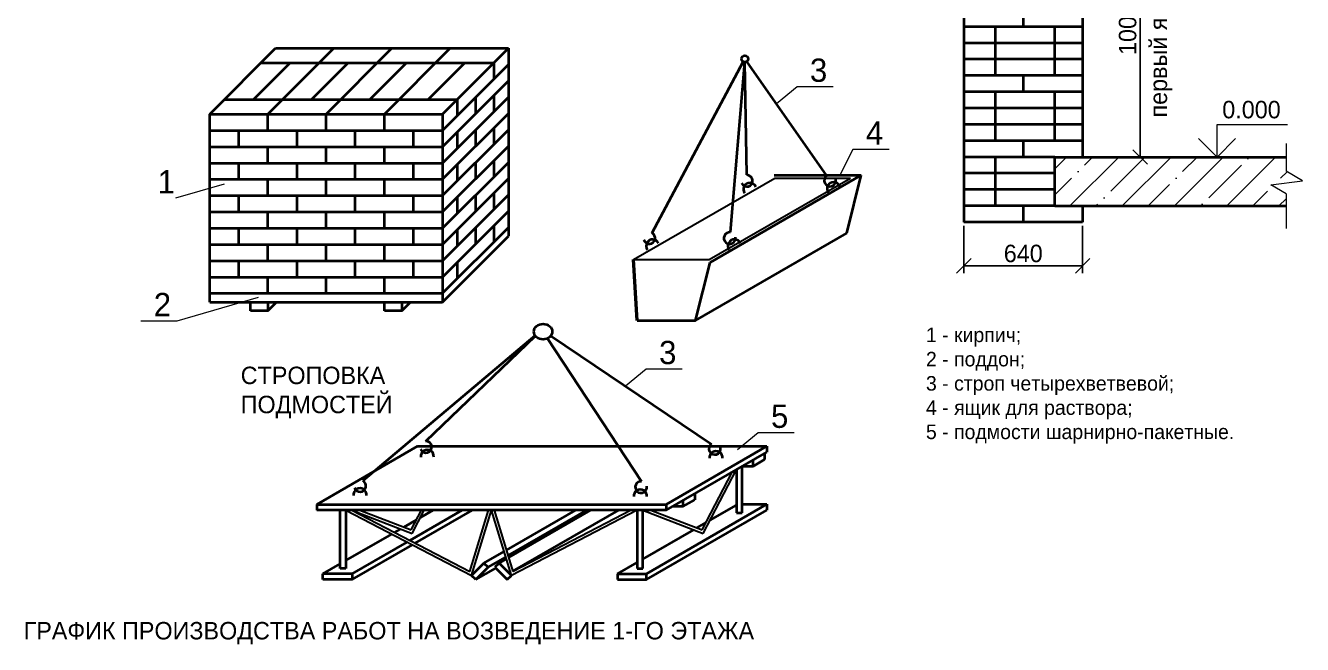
# Model space of a CAD drawing. Header units: millimetres. Extents: x 707 to 5070, y -235 to 1028.
# Drawn here: x 3557.4 to 3776.7, y 103.3 to 209.7 of the extents above; entities that cross this region are included whole.
import ezdxf

# ---------------------------------------------------------------- set-up
doc = ezdxf.new("R2010")
doc.units = ezdxf.units.MM
for name, color, linetype, lineweight in [('Основная', 7, 'Continuous', 40), ('Средняя', 94, 'Continuous', 30), ('Тонкая', 5, 'Continuous', 15)]:
    doc.layers.add(name, color=color, linetype=linetype, lineweight=lineweight)
doc.dimstyles.new('20', dxfattribs={"dimtxt": 3, "dimasz": 2.5, "dimexe": 1.25, "dimexo": 0.625, "dimtad": 1, "dimdec": 0, "dimlfac": 20, "dimtxsty": 'Standard', "dimblk": 'OBLIQUE', "dimcen": 2.5, "dimadec": 0, "dimazin": 0, "dimtfac": 1, "dimtdec": 0, "dimtmove": 0, "dimatfit": 3, "dimldrblk": 'OBLIQUE', "dimfxl": 0, "dimarcsym": 0})

# ---------------------------------------------------------------- blocks, each defined once
blk = doc.blocks.new('_Oblique')
at = {"color": 0, "linetype": 'ByBlock', "lineweight": -2}
blk.add_line((-0.5, -0.5), (0.5, 0.5), dxfattribs=at)
blk = doc.blocks.new('*D114')
at = {"layer": 'Defpoints', "color": 0, "lineweight": 50}
for p in [(3718.57, 175.92), (3738.97, 175.92), (3738.97, 168.41)]:
    blk.add_point(p, dxfattribs=at)
at = {"layer": 'Тонкая', "color": 0, "lineweight": -2}
for p, q in [((3718.57, 175.3), (3718.57, 167.16)), ((3738.97, 175.3), (3738.97, 167.16)), ((3718.57, 168.41), (3738.97, 168.41))]:
    blk.add_line(p, q, dxfattribs=at)
at = {"layer": 'Тонкая', "color": 0, "lineweight": -2, "xscale": 2.5, "yscale": 2.5, "zscale": 2.5, "rotation": 180}
blk.add_blockref('_Oblique', (3718.57, 168.41), dxfattribs=at)
at = {"layer": 'Тонкая', "color": 0, "lineweight": -2, "xscale": 2.5, "yscale": 2.5, "zscale": 2.5}
blk.add_blockref('_Oblique', (3738.97, 168.41), dxfattribs=at)
at = {"layer": 'Тонкая', "color": 0, "insert": (3728.77, 170.53), "char_height": 3, "attachment_point": 5}
blk.add_mtext('640', dxfattribs=at)
blk = doc.blocks.new('*D111')
at = {"layer": 'Defpoints', "color": 0, "lineweight": 50}
for p in [(3738.97, 231.12), (3748.84, 231.12), (3738.97, 187.12)]:
    blk.add_point(p, dxfattribs=at)
at = {"layer": 'Тонкая', "color": 0, "lineweight": -2}
for p, q in [((3739.6, 231.12), (3750.09, 231.12)), ((3748.84, 187.12), (3748.84, 231.12)), ((3739.6, 187.12), (3750.09, 187.12))]:
    blk.add_line(p, q, dxfattribs=at)
at = {"layer": 'Тонкая', "color": 0, "lineweight": -2, "xscale": 2.5, "yscale": 2.5, "zscale": 2.5}
for p, rotation in [((3748.84, 231.12), 90), ((3748.84, 187.12), 270)]:
    blk.add_blockref('_Oblique', p, dxfattribs=dict(at, rotation=rotation))
at = {"layer": 'Тонкая', "color": 0, "insert": (3746.71, 209.12), "char_height": 3, "attachment_point": 5, "rotation": 90}
blk.add_mtext('1000', dxfattribs=at)

msp = doc.modelspace()

# ---------------------------------------------------------------- hatches: boundary and pattern name
at = {"layer": 'Тонкая'}
h = msp.add_hatch(dxfattribs=at)
h.set_pattern_fill('ANSI35', color=0, style=0)
h.set_pattern_definition([(45, (4133.311, 620.1587), (-4.49013, 4.49013), []), (45, (4137.801, 620.1587), (-4.49013, 4.49013), [7.9375, -1.5875, 0, -1.5875])])
h.paths.add_polyline_path([(3771.2817, 182.3471), (3776.7305, 183.029), (3773.9099, 184.7067), (3773.9099, 187.1201), (3734.1726, 187.1201), (3734.1726, 178.7201), (3773.9099, 178.7201), (3773.9099, 180.7683)])

# ---------------------------------------------------------------- linework, layer by layer
at = {"lineweight": 50}
msp.add_line((3662.4764, 159.0156), (3661.8425, 169.5156), dxfattribs=at)
at = {"layer": 'Основная', "color": 0}
for p, q in [((3718.5726, 315.9201), (3718.5726, 175.9201)), ((3738.9726, 315.9201), (3738.9726, 187.1201)), ((3728.7726, 212.3201), (3728.7726, 209.5201)), ((3738.9726, 209.5201), (3718.5726, 209.5201)), ((3723.9726, 209.5201), (3723.9726, 201.1201)), ((3734.1726, 201.1201), (3734.1726, 209.5201)), ((3738.9726, 206.7201), (3718.5726, 206.7201)), ((3589.0237, 194.4956), (3600.3374, 205.8093)), ((3599.0237, 194.4956), (3610.3374, 205.8093)), ((3600.3374, 205.8093), (3640.3374, 205.8093)), ((3609.0237, 194.4956), (3620.3374, 205.8093)), ((3619.0237, 194.4956), (3630.3374, 205.8093)), ((3629.0237, 194.4956), (3640.3374, 205.8093)), ((3640.3374, 205.8093), (3640.3374, 173.5093)), ((3596.5237, 196.9956), (3602.8374, 203.3093)), ((3597.8374, 203.3093), (3637.8374, 203.3093)), ((3606.5237, 196.9956), (3612.8374, 203.3093)), ((3616.5237, 196.9956), (3622.8374, 203.3093)), ((3626.5237, 196.9956), (3632.8374, 203.3093)), ((3629.0237, 191.6956), (3640.3374, 203.0093)), ((3637.8374, 203.3093), (3637.8374, 200.5093)), ((3665.0146, 174.0692), (3680.6841, 203.5026)), ((3680.9078, 203.4343), (3678.424, 174.1795)), ((3681.2758, 184.0347), (3680.9665, 203.4322)), ((3695.0056, 183.9), (3681.2894, 203.5398)), ((3738.9726, 203.9201), (3718.5726, 203.9201)), ((3629.0237, 188.8956), (3640.3374, 200.2093)), ((3738.9726, 201.1201), (3718.5726, 201.1201)), ((3728.7726, 201.1201), (3728.7726, 198.3201)), ((3629.0237, 186.0956), (3640.3374, 197.4093)), ((3637.8374, 197.7093), (3637.8374, 194.9093)), ((3738.9726, 198.3201), (3718.5726, 198.3201)), ((3723.9726, 198.3201), (3723.9726, 189.9201)), ((3734.1726, 189.9201), (3734.1726, 198.3201)), ((3591.5237, 196.9956), (3631.5237, 196.9956)), ((3631.5237, 196.9956), (3631.5237, 194.1956)), ((3634.6806, 197.3525), (3634.6806, 194.5525)), ((3738.9726, 195.5201), (3718.5726, 195.5201)), ((3589.0237, 162.1956), (3589.0237, 194.4956)), ((3589.0237, 194.4956), (3629.0237, 194.4956)), ((3599.0237, 191.6956), (3599.0237, 194.4956)), ((3609.0237, 191.6956), (3609.0237, 194.4956)), ((3619.0237, 191.6956), (3619.0237, 194.4956)), ((3629.0237, 183.2956), (3640.3374, 194.6093)), ((3629.0237, 194.4956), (3629.0237, 162.1956)), ((3589.0237, 191.6956), (3629.0237, 191.6956)), ((3594.0237, 188.8956), (3594.0237, 191.6956)), ((3604.0237, 188.8956), (3604.0237, 191.6956)), ((3614.0237, 188.8956), (3614.0237, 191.6956)), ((3624.0237, 188.8956), (3624.0237, 191.6956)), ((3629.0237, 180.4956), (3640.3374, 191.8093)), ((3631.5237, 191.3956), (3631.5237, 188.5956)), ((3634.6806, 191.7525), (3634.6806, 188.9525)), ((3637.8374, 192.1093), (3637.8374, 189.3093)), ((3738.9726, 192.7201), (3718.5726, 192.7201)), ((3589.0237, 188.8956), (3629.0237, 188.8956)), ((3599.0237, 186.0956), (3599.0237, 188.8956)), ((3609.0237, 186.0956), (3609.0237, 188.8956)), ((3619.0237, 186.0956), (3619.0237, 188.8956)), ((3629.0237, 177.6956), (3640.3374, 189.0093)), ((3738.9726, 189.9201), (3718.5726, 189.9201)), ((3728.7726, 189.9201), (3728.7726, 187.1201)), ((3637.8374, 186.5093), (3637.8374, 183.7093)), ((3734.1726, 187.1201), (3718.5726, 187.1201)), ((3723.9726, 187.1201), (3723.9726, 178.7201)), ((3734.1726, 178.7201), (3734.1726, 187.1201)), ((3734.1726, 187.1201), (3773.9099, 187.1201)), ((3589.0237, 186.0956), (3629.0237, 186.0956)), ((3594.0237, 183.2956), (3594.0237, 186.0956)), ((3604.0237, 183.2956), (3604.0237, 186.0956)), ((3614.0237, 183.2956), (3614.0237, 186.0956)), ((3624.0237, 183.2956), (3624.0237, 186.0956)), ((3629.0237, 174.8956), (3640.3374, 186.2093)), ((3631.5237, 185.7956), (3631.5237, 182.9956)), ((3634.6806, 186.1525), (3634.6806, 183.3525)), ((3734.1726, 184.3201), (3718.5726, 184.3201)), ((3589.0237, 183.2956), (3629.0237, 183.2956)), ((3599.0237, 180.4956), (3599.0237, 183.2956)), ((3609.0237, 180.4956), (3609.0237, 183.2956)), ((3619.0237, 180.4956), (3619.0237, 183.2956)), ((3629.0237, 172.0956), (3640.3374, 183.4093)), ((3674.9764, 169.0156), (3700.9572, 184.0156)), ((3685.9572, 184.0156), (3700.9572, 184.0156)), ((3698.4572, 174.0156), (3700.9572, 184.0156)), ((3589.0237, 180.4956), (3629.0237, 180.4956)), ((3594.0237, 177.6956), (3594.0237, 180.4956)), ((3604.0237, 177.6956), (3604.0237, 180.4956)), ((3614.0237, 177.6956), (3614.0237, 180.4956)), ((3624.0237, 177.6956), (3624.0237, 180.4956)), ((3629.0237, 169.2956), (3640.3374, 180.6093)), ((3631.5237, 180.1956), (3631.5237, 177.3956)), ((3634.6806, 180.5525), (3634.6806, 177.7525)), ((3637.8374, 180.9093), (3637.8374, 178.1093)), ((3734.1726, 181.5201), (3718.5726, 181.5201)), ((3589.0237, 177.6956), (3629.0237, 177.6956)), ((3599.0237, 174.8956), (3599.0237, 177.6956)), ((3609.0237, 174.8956), (3609.0237, 177.6956)), ((3619.0237, 174.8956), (3619.0237, 177.6956)), ((3629.0237, 166.4956), (3640.3374, 177.8093)), ((3734.1726, 178.7201), (3718.5726, 178.7201)), ((3728.7726, 178.7201), (3728.7726, 175.9201)), ((3734.1726, 178.7201), (3773.9099, 178.7201)), ((3738.9726, 178.7201), (3738.9726, 175.9201)), ((3738.9726, 175.9201), (3718.5726, 175.9201)), ((3589.0237, 174.8956), (3629.0237, 174.8956)), ((3594.0237, 172.0956), (3594.0237, 174.8956)), ((3604.0237, 172.0956), (3604.0237, 174.8956)), ((3614.0237, 172.0956), (3614.0237, 174.8956)), ((3624.0237, 172.0956), (3624.0237, 174.8956)), ((3629.0237, 163.6956), (3640.3374, 175.0093)), ((3629.0237, 162.1956), (3640.3374, 173.5093)), ((3631.5237, 174.5956), (3631.5237, 171.7956)), ((3634.6806, 174.9525), (3634.6806, 172.1525)), ((3637.8374, 175.3093), (3637.8374, 172.5093)), ((3672.4764, 159.0156), (3698.4572, 174.0156)), ((3589.0237, 172.0956), (3629.0237, 172.0956)), ((3599.0237, 169.2956), (3599.0237, 172.0956)), ((3609.0237, 169.2956), (3609.0237, 172.0956)), ((3619.0237, 169.2956), (3619.0237, 172.0956)), ((3589.0237, 169.2956), (3629.0237, 169.2956)), ((3594.0237, 166.4956), (3594.0237, 169.2956)), ((3604.0237, 166.4956), (3604.0237, 169.2956)), ((3614.0237, 166.4956), (3614.0237, 169.2956)), ((3624.0237, 166.4956), (3624.0237, 169.2956)), ((3631.5237, 168.9956), (3631.5237, 166.1956)), ((3672.4764, 159.0156), (3674.9764, 169.0156)), ((3589.0237, 166.4956), (3629.0237, 166.4956)), ((3599.0237, 163.6956), (3599.0237, 166.4956)), ((3609.0237, 163.6956), (3609.0237, 166.4956)), ((3619.0237, 163.6956), (3619.0237, 166.4956)), ((3589.0237, 163.6956), (3629.0237, 163.6956)), ((3589.0237, 162.1956), (3629.0237, 162.1956)), ((3596.0237, 160.6956), (3596.0237, 162.1956)), ((3599.0237, 160.6956), (3596.0237, 160.6956)), ((3599.0237, 160.6956), (3600.5237, 162.1956)), ((3599.0237, 162.1956), (3599.0237, 160.6956)), ((3619.0237, 160.6956), (3619.0237, 162.1956)), ((3622.0237, 160.6956), (3619.0237, 160.6956)), ((3622.0237, 160.6956), (3623.5237, 162.1956)), ((3622.0237, 162.1956), (3622.0237, 160.6956)), ((3662.4764, 159.0156), (3672.4764, 159.0156)), ((3644.931, 156.4398), (3615.3263, 131.4681)), ((3626.1575, 138.2831), (3644.9896, 156.3616)), ((3663.2131, 131.3755), (3647.0538, 155.9412)), ((3647.6188, 156.3797), (3675.2018, 137.7854)), ((3607.4251, 127.4135), (3624.7456, 137.4135)), ((3624.7456, 137.4135), (3684.7456, 137.4135)), ((3667.4251, 127.4135), (3684.7456, 137.4135)), ((3667.4251, 126.4135), (3684.7456, 136.4135)), ((3684.334, 136.1562), (3684.334, 135.1248)), ((3684.7456, 137.4135), (3684.7456, 136.4135)), ((3682.2937, 133.9468), (3680.5028, 133.9468)), ((3680.5038, 125.987), (3680.5038, 133.9645)), ((3682.2937, 133.9468), (3684.334, 135.1248)), ((3682.2937, 134.9782), (3682.2937, 133.9468)), ((3679.5038, 133.3871), (3679.5038, 125.987)), ((3607.4251, 127.4135), (3667.4251, 127.4135)), ((3607.4251, 127.4135), (3607.4251, 126.4135)), ((3664.0467, 115.4797), (3684.7456, 127.4302)), ((3667.4251, 127.4135), (3667.4251, 126.4135)), ((3670.3082, 127.0381), (3672.3486, 128.2161)), ((3670.3082, 128.0695), (3670.3082, 127.0381)), ((3672.3486, 129.2475), (3672.3486, 128.2161)), ((3674.9961, 124.6881), (3679.5038, 127.2906)), ((3680.5038, 127.4302), (3684.7456, 127.4302)), ((3684.7456, 127.4302), (3684.7456, 126.4302)), ((3667.4251, 126.4135), (3607.4251, 126.4135)), ((3611.4251, 116.4135), (3611.4251, 126.4135)), ((3612.4251, 126.4135), (3612.4251, 116.4135)), ((3623.4098, 121.2192), (3632.4065, 126.4135)), ((3624.3209, 120.7452), (3634.1676, 126.4302)), ((3625.2428, 125.1643), (3627.4065, 126.4135)), ((3640.0148, 119.5528), (3651.8978, 126.4135)), ((3640.3037, 118.6043), (3653.8297, 126.4135)), ((3640.4031, 118.278), (3654.4942, 126.4135)), ((3641.1219, 115.9181), (3659.3003, 126.4135)), ((3662.4251, 126.4135), (3662.4251, 116.4135)), ((3663.4251, 116.4135), (3663.4251, 126.4135)), ((3664.0467, 114.4797), (3684.7456, 126.4302)), ((3670.3082, 127.0381), (3668.5173, 127.0381)), ((3679.5038, 125.987), (3680.5038, 125.987)), ((3620.7797, 122.5875), (3621.8139, 123.1846)), ((3622.3672, 123.504), (3624.5294, 124.7524)), ((3663.4251, 118.0076), (3672.1608, 123.0511)), ((3672.714, 123.3705), (3674.2826, 124.2762)), ((3612.4251, 117.7639), (3620.3057, 122.3138)), ((3613.4687, 115.4797), (3622.9358, 120.9456)), ((3613.4687, 114.4797), (3623.8469, 120.4716)), ((3636.1269, 117.3081), (3639.5896, 119.3073)), ((3608.4687, 115.4797), (3611.4251, 117.1866)), ((3612.4251, 116.4135), (3611.4251, 116.4135)), ((3634.0056, 115.1868), (3636.1269, 117.3081)), ((3636.834, 116.601), (3634.7127, 114.4797)), ((3634.7127, 114.4797), (3638.1519, 116.4653)), ((3636.1269, 117.3081), (3636.834, 116.601)), ((3636.834, 116.601), (3639.8785, 118.3588)), ((3638.7233, 117.3081), (3638.0162, 116.601)), ((3638.0162, 116.601), (3640.1375, 114.4797)), ((3638.7233, 117.3081), (3639.9779, 118.0325)), ((3640.8446, 115.1868), (3638.7233, 117.3081)), ((3659.0467, 115.4797), (3662.4251, 117.4302)), ((3662.4251, 116.4135), (3663.4251, 116.4135)), ((3608.4687, 114.4797), (3608.4687, 115.4797)), ((3613.4687, 115.4797), (3608.4687, 115.4797)), ((3613.4687, 114.4797), (3608.4687, 114.4797)), ((3613.4687, 115.4797), (3613.4687, 114.4797)), ((3634.7127, 114.4797), (3634.0056, 115.1868)), ((3640.1375, 114.4797), (3640.8446, 115.1868)), ((3659.0467, 115.4797), (3659.0467, 114.4797)), ((3659.0467, 115.4797), (3664.0467, 115.4797)), ((3659.0467, 114.4797), (3664.0467, 114.4797)), ((3664.0467, 114.4797), (3664.0467, 115.4797))]:
    msp.add_line(p, q, dxfattribs=at)
for centre, radius, start, end in [((3681.2917, 183.0348), 1, 203.462324, 90.913453), ((3681.8145, 181.5568), 1.1125, 23.539753, 216.460247), ((3695.5782, 183.0801), 1, 124.929945, 9.868008), ((3696.1862, 181.6899), 1.1125, 23.539753, 216.460247), ((3664.5447, 173.1865), 1, 198.723955, 61.970522), ((3678.3394, 173.1831), 1, 85.146976, 8.423142), ((3665.1163, 171.8563), 1.1125, 23.539753, 216.460247), ((3679.1539, 171.8563), 1.1125, 23.539753, 216.460247), ((3626.1734, 137.2832), 1, 203.462324, 90.913453), ((3626.3972, 135.6839), 1.1125, 353.539753, 186.460247), ((3675.7744, 136.9656), 1, 124.929945, 9.868008), ((3675.9859, 135.4668), 1.1125, 353.539753, 186.460247), ((3614.8495, 129.0656), 1.1125, 353.539753, 186.460247), ((3614.8564, 130.5854), 1, 198.723955, 61.970522), ((3662.9911, 128.8703), 1.1125, 353.539753, 186.460247), ((3663.1285, 130.3791), 1, 85.146976, 8.423142)]:
    msp.add_arc(centre, radius, start, end, dxfattribs=at)
for centre, major_axis, ratio in [((3680.9575, 203.9975), (-0.5654, 0), 1), ((3646.297, 157.1126), (-1.582, 0), 0.84313562)]:
    msp.add_ellipse(centre, major_axis=major_axis, ratio=ratio, dxfattribs=at)
at = {"layer": 'Средняя', "color": 0}
for p, q in [((3661.8425, 169.5156), (3686.0912, 183.5156)), ((3674.8425, 169.5156), (3699.0912, 183.5156)), ((3686.0912, 183.5156), (3699.0912, 183.5156)), ((3661.8425, 169.5156), (3674.8425, 169.5156)), ((3673.6305, 123.0177), (3678.7903, 132.9752)), ((3673.8174, 122.4135), (3679.5038, 133.3871)), ((3612.4251, 126.4135), (3634.0056, 115.1868)), ((3613.4251, 126.4135), (3623.8174, 122.4135)), ((3613.4251, 126.4135), (3633.7107, 115.8604)), ((3614.8081, 126.4135), (3623.6305, 123.0177)), ((3623.6305, 123.0177), (3625.3901, 126.4135)), ((3623.8174, 122.4135), (3625.8901, 126.4135)), ((3633.7107, 115.8604), (3636.9251, 126.4135)), ((3634.0056, 115.1868), (3637.4251, 126.4135)), ((3640.8446, 115.1868), (3637.4251, 126.4135)), ((3641.1394, 115.8604), (3637.9251, 126.4135)), ((3662.4251, 126.4135), (3640.8446, 115.1868)), ((3661.4251, 126.4135), (3641.1394, 115.8604)), ((3663.4251, 126.4135), (3673.8174, 122.4135)), ((3664.8081, 126.4135), (3673.6305, 123.0177))]:
    msp.add_line(p, q, dxfattribs=at)
at = {"layer": 'Тонкая', "color": 0}
for p, q in [((3689.9153, 199.2031), (3686.3614, 196.2774)), ((3696.106, 199.2031), (3689.9153, 199.2031)), ((3762.0746, 187.1201), (3762.0746, 192.7145)), ((3762.0746, 192.7145), (3774.1387, 192.7145)), ((3762.0746, 187.1201), (3758.8926, 190.3021)), ((3765.2565, 190.3021), (3762.0746, 187.1201)), ((3773.9099, 189.4566), (3773.9099, 184.7067)), ((3699.5247, 188.4229), (3697.2411, 184.0156)), ((3705.7154, 188.4229), (3699.5247, 188.4229)), ((3776.7305, 183.029), (3773.9099, 184.7067)), ((3591.5225, 182.4676), (3583.1626, 180.0283)), ((3771.2817, 182.3471), (3776.7305, 183.029)), ((3773.9099, 180.7683), (3771.2817, 182.3471)), ((3773.9099, 180.7683), (3773.9099, 174.8425)), ((3597.3268, 162.9825), (3583.3926, 158.9165)), ((3583.3926, 158.9165), (3577.202, 158.9165)), ((3664.0084, 150.6797), (3660.4545, 147.754)), ((3670.199, 150.6797), (3664.0084, 150.6797)), ((3683.2369, 139.7233), (3679.683, 136.7976)), ((3689.4276, 139.7233), (3683.2369, 139.7233))]:
    msp.add_line(p, q, dxfattribs=at)

# ---------------------------------------------------------------- texts
at = {"layer": 'Средняя', "color": 0, "char_height": 3, "attachment_point": 1}
for s, insert, width in [('СТРОПОВКА ПОДМОСТЕЙ', (3594.3503, 151.0906), 35.190948), ('ГРАФИК ПРОИЗВОДСТВА РАБОТ НА ВОЗВЕДЕНИЕ 1-ГО ЭТАЖА', (3557.0626, 107.2079), 189.465373)]:
    msp.add_mtext(s, dxfattribs=dict(at, insert=insert, width=width))
at = {"layer": 'Тонкая', "color": 0, "insert": (3750.4707, 193.917), "char_height": 3, "width": 42.737462, "attachment_point": 1, "rotation": 90}
msp.add_mtext('первый ярус', dxfattribs=at)
at = {"layer": 'Тонкая', "color": 0, "attachment_point": 1}
for s, insert, char_height, width in [('3', (3692.1261, 204.0475), 4, 5.676862), ('0.000', (3762.9569, 196.7745), 3, 11.825698), ('4', (3701.7355, 193.2673), 4, 5.676862), ('1', (3580.0835, 184.8727), 4, 5.676862), ('2', (3579.4128, 163.7609), 4, 5.676862), ('1 - кирпич;\\P2 - поддон;\\P3 - строп четырехветвевой;\\P4 - ящик для раствора;\\P5 - подмости шарнирно-пакетные.', (3712.0564, 157.8074), 2.5, 85.993655), ('3', (3666.2192, 155.5241), 4, 5.676862), ('5', (3685.4477, 144.5676), 4, 5.676862)]:
    msp.add_mtext(s, dxfattribs=dict(at, insert=insert, char_height=char_height, width=width))

# ---------------------------------------------------------------- dimensions: what is measured, and where the dimension line sits
at = {"layer": 'Тонкая', "color": 0}
dim = msp.add_linear_dim(base=(3748.839, 231.1201), p1=(3738.9726, 187.1201), p2=(3738.9726, 231.1201), angle=90, text='1000', dimstyle='20', dxfattribs=at)
dim.commit()
dim.dimension.update_dxf_attribs({"geometry": '*D111', "text_midpoint": (3746.714, 209.1201)})
dim = msp.add_linear_dim(base=(3738.9726, 168.4065), p1=(3718.5726, 175.9201), p2=(3738.9726, 175.9201), text='640', dimstyle='20', dxfattribs=at)
dim.commit()
dim.dimension.update_dxf_attribs({"geometry": '*D114', "text_midpoint": (3728.7726, 170.5315)})

doc.saveas('drawing.dxf')
